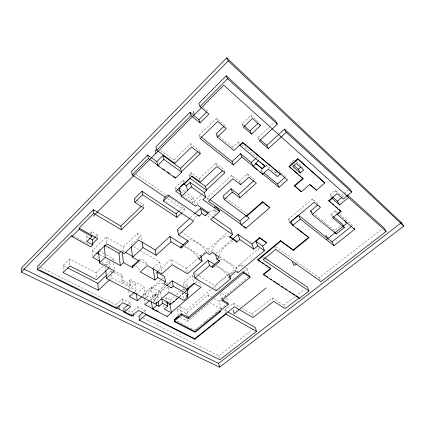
<?xml version="1.0" encoding="UTF-8"?>
<svg xmlns="http://www.w3.org/2000/svg" width="425" height="425" viewBox="0 0 425 425"><rect width="100%" height="100%" fill="white"/><g stroke="black" fill="none" stroke-linecap="round" stroke-linejoin="round"><path stroke-width="0.32" stroke-dasharray="2.12 1.59" d="M63.081 272.568L63.086 265.577L69.753 259.016L96.066 272.786L96.406 278.433M39.073 266.613L39.785 265.896M86.87 241.602L86.642 236.613L88.017 235.253M89.85 233.442L91.683 231.625L97.516 234.956L97.766 238.664M96.14 236.3L97.516 234.956M174.776 163.375L173.905 159.986L190.543 143.661L199.144 150.328L199.862 152.543M200.138 138.587L199.043 135.32L216.437 118.251L224.915 125.38L226.004 128.042M92.586 256.137L92.278 250.527L106.202 237.001L123.42 246.898L124.201 253.645M141.775 205.875L143.204 204.494L137.679 200.929M99.078 250.097L100.029 249.178M175.886 191.372L175.042 187.898L182.994 180.296L184.87 181.634M189.683 176.795L189.04 174.516L191.064 172.587L199.341 178.665L200.196 181.507M242.941 126.034L241.984 123.925L250.92 115.387L258.889 122.485M96.066 272.786L103.302 265.938M103.78 265.482L109.087 260.461M123.42 246.898L137.636 233.437L141.164 235.567L142.189 242.229M105.905 265.646L111.44 260.419M111.902 259.983L113.289 258.676L104.816 253.991M199.341 178.665L215.746 163.184L223.752 169.389L224.772 172.178M233.07 148.346L232.629 147.257L238.383 141.828L239.897 143.092M131.022 245.119L141.164 235.567M106.887 274.922L111.164 270.927L113.438 272.149M179.408 210.704L183.674 206.731L184.562 210.237L182.171 212.458M200.855 195.117L192.493 202.879L191.542 199.399L193.322 197.742L185.167 192.026M259.362 140.834L257.837 137.636L273.705 122.852M109.841 279.565L111.764 277.78L111.547 275.288M201.322 194.682L203.203 192.945M145.982 299.147L144.213 286.933L130.502 279.56L131.139 284.803L129.933 285.892L121.964 281.674L121.407 276.415L122.602 275.31L114.596 271.007M208.075 200.032L207.368 197.731L231.625 175.408L239.27 181.326L240.141 183.568M190.4 217.706L194.252 214.179M121.964 281.674L123.17 280.569L122.602 275.31M129.933 285.892L129.306 280.643L130.502 279.56M239.27 181.326L247.477 173.862L254.904 179.775L255.377 180.885M214.471 209.344L213.531 210.194L211.135 210.71L209.344 211.607M261.391 171.482L260.897 170.383L261.837 169.532M265.598 166.138L266.539 165.288L275.612 172.853L277.153 176.077M128.669 289.839L135.304 283.858L129.306 280.643M152.926 267.957L159.71 261.837L132.148 245.772M116.216 307.854L115.929 304.714L122.437 298.86L130.236 302.818L130.528 305.309M134.263 292.373L136.181 290.658L135.304 283.858M158.206 270.943L171.073 259.42L186.288 268.478L187.494 273.78M136.409 293.893L144.213 286.933M275.612 172.853L277.472 171.195M128.382 304.465L130.236 302.818M144.075 298.382L143.453 293.988L151.173 287.151L160.576 292.251L161.527 297.782M142.232 296.331L161.197 279.544M161.681 279.113L163.62 277.397M131.771 315.504L131.41 312.386L137.881 306.696L145.377 310.5L145.903 314.213M155.481 304.114L154.004 294.876L165.92 284.431M166.414 283.996L167.407 283.124L169.081 284.059M151.231 300.395L150.848 297.893L155.093 294.169L157.133 295.269L157.994 300.464M157.133 295.269L160.576 292.251M198.741 258.947L198.433 257.752L205.891 251.228A17.579 6.816 48.7 0 0 188.371 240.067M149.882 300.342L166.223 286.041M186.288 268.478L200.765 255.808L185.056 245.974M209.111 252.827L208.144 249.353L230.86 229.473M143.889 311.796L145.377 310.5M215.916 253.597L231.646 239.982M164.778 299.072L166.26 297.792L170.356 300.002L171.11 304.013M184.025 286.121L183.35 283.013L192.02 275.512L193.646 276.468M170.356 300.002L174.372 296.549M176.38 294.828L181.395 290.514M181.895 290.084L187.414 285.34L183.35 283.013M182.893 290.413L184.36 289.159M178.968 296.841L184.487 292.113M184.992 291.688L186.495 290.397M195.532 282.662L198.544 280.086M179.462 296.873L186.336 290.992M289.754 222.684L288.208 219.311L312.38 198.937L318.654 204.218L320.131 206.964M216.32 290.753L214.891 285.504L229.128 273.557L216.389 265.582M238.042 272.643L236.38 267.468L260.217 247.467M188.158 317.337L186.591 309.942L212.367 288.325M212.872 287.9L240.672 264.594L245.039 267.437M186.347 315.238L185.969 313.427L208.085 294.945L211.411 296.857M331.914 197.976L330.044 194.714L335.203 190.405L340.786 195.378M244.189 271.378L247.228 268.855L245.586 267.793M180.237 317.422L187.611 321.273L210.062 302.69L221.271 309.033M341.248 195.792L348.155 190.081M342.332 197.136L344.776 195.117M221.414 299.221L249.151 276.399M221.149 308.598L219.173 301.325L221.574 299.349M222.052 298.956L225.898 295.795L219.943 292.278M332.637 217.743L330.815 214.444L335.224 210.837L337.195 212.521M194.618 330.214L227.487 303.429M195.723 329.837L198.247 327.787M204.808 322.442L208.34 319.563M215.905 313.4L218.933 310.935M225.792 313.73L224.804 310.165L233.362 303.222L240.093 307.158M312.582 212.659L334.549 230.632L340.499 225.85M242.335 308.476L251.871 314.054L272.324 297.904L283.921 305.208L284.585 306.935M143.066 318.166L218.838 355.73L253.188 329.067M283.921 305.208L294.828 296.746M295.348 296.342L304.178 289.489M275.692 246.612L319.26 277.78L382.181 228.937M216.07 210.168L213.531 210.194L216.282 212.133M22.174 268.196L23.37 268.775M41.438 267.787L115.929 304.714M124.923 309.172L131.41 312.386M139.517 316.407L142.476 317.873M63.086 265.577L67.214 267.686M177.082 321.188L194.034 329.917M111.764 277.78L136.181 290.658M143.453 293.988L150.848 297.893M123.17 280.569L131.139 284.803M164.448 301.654L166.095 302.531M185.969 313.427L176.991 308.651L178.202 314.845M114.006 272.452L121.407 276.415M154.004 294.876L160.634 298.419M180.354 306.59L186.591 309.942M101.989 262.427L110.16 266.836L109.618 260.626M92.278 250.527L96.31 252.742M99.769 254.633L104.38 257.162M73.658 236.236L90.073 245.315M99.163 250.872L104.247 253.677M169.639 284.373L171.875 285.627M86.642 236.613L88.767 237.809M224.804 310.165L227.104 311.467M122.06 250.389L124.918 252.014M139.209 260.148L147.778 265.03M214.179 298.456L219.173 301.325M196.345 278.062L199.043 279.655M194.778 273.53L198.688 275.862M199.245 276.192L214.891 285.504M177.4 229.622L180.694 231.737M181.241 232.087L208.144 249.353M219.837 256.854L236.38 267.468M229.192 236.018A17.441 10.253 -56.9 0 0 211.746 251.218L214.359 252.896M135.474 199.506L137.126 200.573M167.62 198.799L184.562 210.237M135.952 174.314L166.122 194.804M169.416 197.041L171.057 198.156M171.61 198.533L182.033 205.61M263.277 256.902L264.366 257.651M182.851 196.196L192.493 202.879M208.643 214.072L212.436 216.702M175.042 187.898L177.172 189.38M180.896 191.978L184.089 194.204M184.62 194.576L191.542 199.399M179.727 188.211L184.62 191.643M207.368 197.731L209.504 199.261M189.04 174.516L190.628 175.674M160.671 150.264L173.905 159.986M224.102 196.849L225.149 197.62M225.675 198.008L247.727 214.2M288.208 219.311L291.035 221.505M199.043 135.32L200.595 136.553M217.228 134.656L218.763 135.92M219.279 136.34L232.629 147.257M260.897 170.383L262.91 172.029M241.915 144.771L257.045 157.377L258.522 160.645M203.288 107.19L207.745 110.941L208.144 111.993M285.855 176.63L278.407 170.367L278.938 171.456M330.815 214.444L332.844 216.15M339.66 214.625L352.468 225.563L353.09 226.637M241.984 123.925L243.488 125.226M257.837 137.636L259.829 139.357M292.347 164.146L290.865 162.855L294.387 159.731L295.864 161.032M330.044 194.714L332.015 196.435M296.358 161.463L301.771 166.233L302.637 167.817M345.435 193.024L346.04 194.018M335.203 190.405L336.797 193.109M335.224 210.837L336.462 213.026M334.549 230.632L335.15 231.737M312.38 198.937L314.128 202.236M250.92 115.387L252.184 117.991M319.26 277.78L321.072 281.658M266.539 165.288L268.287 169.044M238.383 141.828L239.758 145.068M247.477 173.862L248.853 177.193M274.768 247.143L275.453 248.827M216.437 118.251L217.69 121.428M231.625 175.408L232.677 178.202M262.289 257.492L262.719 258.623M272.324 297.904L273.604 301.378M215.746 163.184L216.723 165.973M247.228 268.855L249.05 274.205M240.672 264.594L241.873 268.223M251.871 314.054L252.817 316.981M190.543 143.661L191.388 146.423M229.128 273.557L229.659 275.288M233.362 303.222L234.414 306.77M191.064 172.587L191.877 175.424M226.589 298.207L227.63 301.824M211.746 251.218L212.08 252.402M193.322 197.742L195.346 205.047M219.906 293.776L221.781 300.539M205.891 251.228L206.215 252.413M185.794 183.664L186.097 184.79M182.994 180.296L183.908 183.738M208.085 294.945L208.999 298.52M218.838 355.73L219.831 359.725M199.676 282.216L200.621 286.052M192.02 275.512L193.683 282.561M187.414 285.34L188.047 288.177M184.7 289.234L185.64 293.59M182.176 292.464L183.584 299.142M187.234 319.462L187.611 321.273M171.073 259.42L172.035 264.153M179.791 306.282L181.162 313.087M168.21 287.396L169.012 291.672M166.26 297.792L166.988 301.814M159.71 261.837L161.883 273.881M163.577 305.24L164.135 308.428M143.204 204.494L143.799 208.064M155.093 294.169L156.357 301.973M151.173 287.151L153.595 302.579M137.636 233.437L138.529 239.493M144.16 299.009L144.962 304.651M137.881 306.696L138.364 310.425M132.903 312.173L133.105 313.889M128.812 291.082L129.466 296.671M122.437 298.86L122.825 302.611M113.289 258.676L113.47 260.615M113.714 263.202L114.442 270.969M111.164 270.927L111.329 272.797M106.202 237.001L106.776 243.769M105.543 267.389L105.698 269.338M91.683 231.625L91.821 234.101M69.753 259.016L69.833 265.97M154.116 302.021A17.053 9.355 -61.6 0 1 168.401 287.539M139.241 260.169A5.312 2.465 47 0 1 142.726 259.755A5.312 2.465 47 0 1 146.986 264.578M146.418 297.978A17.234 9.249 -61.5 0 1 163.248 283.427M135.787 266.151A5.281 2.529 46.9 0 1 140.006 270.932M220.442 259.68A16.819 6.226 50.1 0 1 235.647 270.178L228.321 276.308A16.713 6.449 50.1 0 0 215.661 266.209M184.344 246.824A17.462 7.055 48.7 0 1 198.433 257.752M219.061 255.914A17.25 10.349 -56.9 0 1 233.267 241.331M193.678 220.458A4.16 2.215 -56.1 0 1 197.152 215.842M197.322 204.17A4.255 2.226 -55.2 0 1 199.548 200.35A4.255 2.226 -55.2 0 1 202.587 199.314M207.395 215.746A4.149 1.408 48 0 1 210.359 218.902M214.327 215.082A4.154 2.29 -55.1 0 1 217.605 211.252"/><path stroke-width="0.64" d="M225.792 313.73L225.914 314.165L194.857 339.224L194.762 338.783L138.364 310.425L131.846 316.131L124.137 312.343L130.672 306.558L122.825 302.611L116.269 308.481L37.602 269.843L37.788 265.976L93.516 209.732L120.859 226.127L121.279 229.782L93.744 213.387L93.516 209.732M21.25 272.074L21.574 267.909L226.695 57.837L401.402 222.668L403.75 226.089L219.566 367.163L21.25 272.074L228.23 60.918L226.695 57.837M194.735 213.732L200.51 208.441L201.976 213.557L205.169 215.751L208.792 212.155M156.846 161.585L162.966 155.492L180.556 168.327L181.597 172.231L175.467 178.144L157.691 165.506L156.846 161.585L147.698 155.045L131.564 171.333L132.101 174.818L165.437 197.322M268.377 148.607L266.804 145.393L284.474 129.163L286.211 132.297L268.377 148.607L259.362 140.834L277.318 124.169L275.628 121.056L226.222 75.793L198.831 103.44L199.968 106.574L208.941 114.097L200.053 122.905L198.942 119.701L189.98 112.37L155.901 146.763L156.65 150.131L174.776 163.375L191.558 146.97L200.218 153.648L181.464 171.737M37.602 269.843L71.958 235.296L71.979 236.555L90.706 246.888L92.767 244.874L92.48 239.897L95.683 236.752M71.979 236.555L79.156 229.346L79.119 228.097L93.744 213.387M132.101 174.818L148.373 158.456L147.698 155.045M156.65 150.131L191.032 115.558L189.98 112.37M199.968 106.574L227.619 78.763L226.222 75.793M93.171 216.288L223.784 85.234L347.544 196.488L346.938 195.5M198.942 119.701L206.821 111.86M157.691 165.506L163.875 159.38L162.966 155.492M91.89 235.338L91.959 236.587L86.87 241.602L92.767 244.874M181.693 212.898L176.912 217.334L176.093 213.796L142.051 191.25L134.369 198.788L134.906 202.353L143.799 208.064L121.279 229.782M92.692 243.621L97.766 238.664L79.119 228.097M134.906 202.353L142.651 194.783L142.051 191.25M120.859 226.127L141.302 206.337M180.556 168.327L197.715 151.714M223.996 126.267L216.197 133.817L217.425 137.057L233.952 150.524L242.654 142.348L287.486 179.913L279.066 187.282L262.374 173.682L262.592 174.16L268.287 169.044L277.413 176.614L280.234 174.117L280.001 173.639M217.425 137.057L226.217 128.573L217.69 121.428L200.138 138.587L233.389 164.932L241.921 157.016L240.55 153.738L232.093 161.617L233.389 164.932M171.009 241.772L156.14 255.313L155.199 249.974L169.899 236.497L171.009 241.772L181.114 248.03L188.663 241.262L178.596 234.86L193.598 221.191L163.407 201.014L169.076 195.612L199.182 216.107L201.976 213.557M187.282 294.562L187.808 296.985L183.839 300.358L169.123 292.283L155.481 304.114L106.409 278.46L114.442 270.969L99.429 262.894L105.283 257.316L104.364 245.687M180.604 186.479L183.446 183.775M187.632 190.48L186.4 185.916L184.041 184.238L190.145 178.431L190.007 177.932M186.4 185.916L190.124 182.383L204.287 192.578L205.673 197.131L202.964 199.628L219.73 211.496L210.736 219.582L232.571 234.584L229.574 237.187L236.826 242.117L239.801 239.557L238.037 234.446L232.629 239.132M105.283 257.316L120.27 265.54L118.973 253.3L121.178 251.218M259.93 124.578L260.451 125.625L251.488 134.045L250.006 130.863L257.954 123.367M208.505 212.728L197.242 204.903L195.702 206.327L181.347 196.403L191.399 186.931L190.124 182.383M109.214 267.723L96.48 279.692L69.833 265.97L63.081 272.568L98.297 290.28L109.358 280.011M258.522 160.645L255.685 163.232L255.898 163.71L262.225 168.911L265.051 166.361L239.96 145.541L242.861 142.816L242.654 142.348M98.297 290.28L97.867 283.358L106.415 275.368M120.27 265.54L123.431 262.592L122.278 252.312M176.093 213.796L178.936 211.145M204.287 192.578L206.64 190.395L205.424 186.469L222.307 170.738M123.431 262.592L132.218 267.468L139.235 261.014L132.611 257.247L143.007 247.584L142.189 242.229M206.486 189.895L224.974 172.741L216.92 166.526L200.372 182.075L192.042 175.992L175.886 191.372L181.241 195.08M132.536 265.981L138.593 260.403M189.917 218.147L177.4 229.622L178.596 234.86M262.592 174.16L253.002 166.356L251.366 162.584L256.1 158.249M253.002 166.356L255.898 163.71M241.172 224.48L208.431 201.184L232.889 178.76L240.577 184.689L248.853 177.193L256.323 183.111L239.875 197.837L238.595 194.438L231.083 188.774L223.051 196.079L224.219 199.5L249.22 218.126L241.352 224.984L245.953 228.257L269.801 207.628L262.565 201.721L246.5 215.778M224.219 199.5L232.321 192.169L231.083 188.774M262.225 168.911L262.007 168.433L264.833 165.883L262.406 163.869M238.595 194.438L253.948 180.636M181.114 248.03L180.843 246.835L187.903 240.492M133.785 292.804L129.466 296.671L137.291 300.698L141.738 296.767M166.717 285.605L172.173 280.835L173.225 286.19L171.349 287.826L163.699 283.565L165.585 281.908L157.776 277.536L156.852 272.154L157.755 271.347M200.919 256.392L202.135 261.051L187.494 273.78L172.157 264.748L161.883 273.881L147.262 265.572L140.271 271.931L154.934 280.064L157.776 277.536M127.92 304.879L123.744 308.587L124.137 312.343M294.61 186.161L303.11 178.808L289.027 166.409L297.734 158.706L324.843 182.994L316.333 190.203L309.793 184.567L301.346 191.797L294.371 185.677L302.855 178.33L301.867 177.48M289.271 166.882L297.989 159.173L297.734 158.706M279.066 187.282L277.504 183.967L284.872 177.491M300.252 173.018L292.809 166.563L296.368 163.423L303.79 169.936L300.252 173.018L298.27 169.299L300.895 166.998M241.352 224.984L239.928 221.027L246.75 215.055M149.393 300.772L144.962 304.651L154.227 309.421M246.691 216.277L262.772 202.215L262.565 201.721M142.896 312.657L138.922 316.115L139.458 320.296L219.831 359.725L256.53 331.388L255.266 327.452L227.678 311.796M214.726 264.541L208.08 260.382L193.662 272.866L194.926 278.157L216.32 290.753L230.711 278.752L229.835 275.868M139.458 320.296L145.966 314.67L145.903 314.213M166.643 302.823L169.931 304.571L171.461 312.837L167.153 316.487L152.548 308.975L156.883 305.224L156.464 302.621M156.883 305.224L158.961 306.308L162.472 303.269L161.739 299.009L171.11 304.013L178.968 297.293M194.926 278.157L209.504 265.614L208.08 260.382M209.504 265.614L212.542 267.5L219.959 261.152L216.936 259.229L219.412 257.098L212.08 252.402L209.594 254.564L206.215 252.413L198.741 258.947L202.135 261.051M212.542 267.5L212.213 266.31L219.119 260.387M187.808 296.985L186.182 296.076L188.041 294.493L186.873 289.165L193.832 283.204L200.935 287.327L171.376 312.386M166.988 301.814L167.753 306.064L164.241 309.065L171.461 312.837M169.931 304.571L170.935 303.716M172.943 301.994L173.947 301.139M175.955 299.418L176.959 298.557M187 289.967L195.032 283.092M186.825 290.572L188.302 289.313L188.047 288.177M259.606 237.596L259.797 238.096L255.94 241.368L257.662 245.942L253.81 249.183L251.945 244.088L259.606 237.596L266.305 242.362L266.502 242.861L262.661 246.086L264.424 250.654L238.042 272.643L236.018 271.352L228.677 277.493L230.711 278.752M354.03 228.246L354.657 229.319L333.986 245.698L331.983 241.878L298.478 215.257L291.035 221.505L292.82 225.367L308.911 237.761L293.409 250.383L280.755 241.15L280.543 240.651L257.789 259.553L257.975 260.058L270.858 268.749L263.521 274.725L299.45 298.35L309.002 290.976L307.291 287.072L264.908 258.023M188.158 317.337L243.036 271.74L243.467 273.041L188.445 318.681L188.158 317.337L181.284 313.703L174.16 319.68L174.505 321.752L195.096 332.302L220.341 311.78L220.177 311.158M174.245 320.131L178.537 316.529M174.383 321.114L181.555 315.053L181.284 313.703M174.505 321.752L174.999 321.337M292.82 225.367L300.332 219.093L298.478 215.257M333.354 216.58L342.481 224.257L344.34 227.55L336.345 233.947L312.248 214.312L310.542 210.991L317.64 205.062M312.248 214.312L320.429 207.517L314.128 202.236L289.754 222.684L293.632 225.675M337.078 214.12L337.349 214.598L341.1 211.544L328.716 200.627L337.115 193.651L343.182 199.038L351.64 192.079L349.637 188.859L284.474 129.163M257.975 260.058L280.755 241.15M328.987 201.105L332.185 198.448L331.914 197.976M309.002 290.976L263.144 259.76L275.682 249.39L321.072 281.658L386.139 231.423L348.505 197.609L339.607 204.914L337.434 201.174L341.838 197.54M243.036 271.74L249.656 275.984L250.097 277.281L221.781 300.539L228.352 304.348L194.91 331.553L174.415 321.034M263.521 274.725L263.335 274.215L270.661 268.244L268.52 266.799M293.409 250.383L293.186 249.889L308.672 237.272L306.6 235.673M341.1 211.544L340.829 211.066L332.637 217.743L344.34 227.55M194.762 338.783L234.414 306.77L253.002 317.571L273.604 301.378L285.249 308.667L299.243 297.851L299.45 298.35M266.22 287.953L234.164 313.655L233.054 309.857M296.278 263.856L294.01 265.673L292.437 262.012M326.501 239.631L346.55 223.555L344.824 220.543M331.983 241.878L351.443 226.376M23.965 269.067L218.636 363.364L401.402 222.668M39.605 270.029L133.376 316.173L133.174 314.457M145.966 314.67L194.857 339.224M67.803 267.989L97.867 283.358M155.396 310.022L158.318 311.525M134.199 292.735L136.409 293.893L137.291 300.698M181.555 315.053L188.445 318.681M162.472 303.269L167.753 306.064M99.657 261.168L92.655 257.385L106.776 243.769L124.201 253.645L138.614 240.098L155.199 249.974M96.889 253.056L99.195 254.32M89.298 238.106L92.48 239.897M219.677 311.408L220.341 311.78M173.225 286.19L188.041 294.493M104.879 245.358L118.973 253.3M225.914 314.165L256.53 331.388M79.156 229.346L91.959 236.587M187.308 288.75L188.302 289.313M156.852 272.154L164.592 276.542L165.585 281.908M172.173 280.835L186.873 289.165M125.492 252.338L132.919 256.567M222.509 299.859L227.975 303.03L228.352 304.348M143.007 247.584L156.14 255.313M169.899 236.497L183.372 244.922M243.467 273.041L250.097 277.281M142.651 194.783L176.912 217.334M263.335 274.215L264.44 274.943M265.545 275.671L267.755 277.127M270.518 278.943L271.623 279.671M273.833 281.127L275.49 282.216M276.595 282.944L279.353 284.761M281.562 286.216L283.22 287.305M285.43 288.761L287.087 289.855M289.297 291.306L290.955 292.4M292.612 293.489L294.822 294.945M296.48 296.034L298.69 297.489M257.789 259.553L260.472 261.364M262.082 262.448L264.228 263.898M265.837 264.988L267.447 266.071M229.712 236.374L236.428 240.954L236.826 242.117M239.801 239.557L253.81 249.183M200.51 208.441L208.101 213.695M212.978 217.079L230.86 229.473L232.571 234.584M238.037 234.446L251.945 244.088M177.703 189.752L180.365 191.606M257.662 245.942L264.424 250.654M255.94 241.368L262.661 246.086M148.373 158.456L159.2 166.154M162.966 168.837L164.581 169.984M167.269 171.897L169.958 173.814M173.188 176.109L175.339 177.639L175.467 178.144M243.727 226.297L245.262 227.391M259.797 238.096L266.502 242.861M191.399 186.931L205.673 197.131M210.035 199.638L239.928 221.027M163.875 159.38L181.597 172.231M190.145 178.431L206.64 190.395M191.154 176.056L205.424 186.469M280.543 240.651L293.186 249.889M232.321 192.169L239.875 197.837M297.261 228.475L303.487 233.272M304.523 234.074L305.559 234.871M262.772 202.215L269.801 207.628M219.119 211.023L219.73 211.496A4.181 1.333 48.1 0 0 216.352 207.628A4.181 1.333 48.1 0 0 214.189 207.575M300.332 219.093L333.986 245.698M201.11 136.962L232.093 161.617M191.032 115.558L200.053 122.905M241.921 157.016L257.332 169.57M260.355 172.04L261.364 172.858M240.55 153.738L251.366 162.584M263.914 172.853L277.504 183.967M310.542 210.991L311.562 211.825M255.685 163.232L262.007 168.433M259.978 161.856L260.95 162.658M242.861 142.816L280.234 174.117M294.371 185.677L295.811 186.888M296.772 187.696L301.346 191.797M337.349 214.598L354.657 229.319M251.488 134.045L243.419 127.091L252.434 118.511L260.451 125.625M289.027 166.409L297.92 174.075M298.908 174.925L300.879 176.63M310.043 184.524L316.333 190.203M328.716 200.627L330.655 202.3M332.594 203.968L334.045 205.222M335.5 206.476L337.434 208.144M338.89 209.398L340.829 211.066M243.992 125.657L250.006 130.863M260.328 139.788L266.804 145.393M332.185 198.448L339.607 204.914M293.824 165.431L298.27 169.299M332.504 196.865L337.434 201.174M297.989 159.173L324.843 182.994M347.22 194.783L383.754 227.72L386.139 231.423M227.619 78.763L277.318 124.169M286.211 132.297L351.64 192.079M228.23 60.918L403.75 226.089M347.214 195.495L348.505 197.609M335.745 232.842L336.345 233.947M302.855 178.33L303.11 178.808M325.911 235.046L327.765 238.616M308.672 237.272L308.911 237.761M264.833 165.883L265.051 166.361M239.758 145.068L239.96 145.541M240.141 183.568L240.577 184.689M270.661 268.244L270.858 268.749M245.772 227.752L245.953 228.257M193.226 111.339L194.379 114.739M199.862 152.543L200.218 153.648M215.592 254.602L216.936 259.229M183.908 183.738L184.041 184.238M179.185 187.829L181.347 196.403M218.636 363.364L219.566 367.163M155.178 149.664L155.964 153.282M178.447 316.083L178.712 317.433M167.073 316.035L167.153 316.487M153.032 268.595L154.934 280.064M158.212 301.761L158.961 306.308M133.126 174.755L133.322 175.998M151.422 301.644L152.548 308.975M131.187 246.394L132.611 257.247M118.841 305.734L119.17 309.182M105.798 270.645L106.409 278.46M98.642 251.207L99.429 262.894M132.218 267.468A5.281 2.529 46.9 0 1 133.083 265.604M170.425 287.571A17.053 9.355 -61.6 0 1 171.349 287.826M212.213 266.31A16.713 6.449 50.1 0 1 213.068 266.002M180.843 246.835A17.462 7.055 48.7 0 1 181.852 246.585M163.407 201.014A4.34 2.088 -56.1 0 1 165.814 196.377A4.34 2.088 -56.1 0 1 169.076 195.612M197.774 215.645A4.16 2.215 -56.1 0 1 199.182 216.107M219.337 211.177A4.154 2.29 -55.1 0 1 219.73 211.496M205.169 215.751A4.149 1.408 48 0 1 205.785 215.066"/></g></svg>
